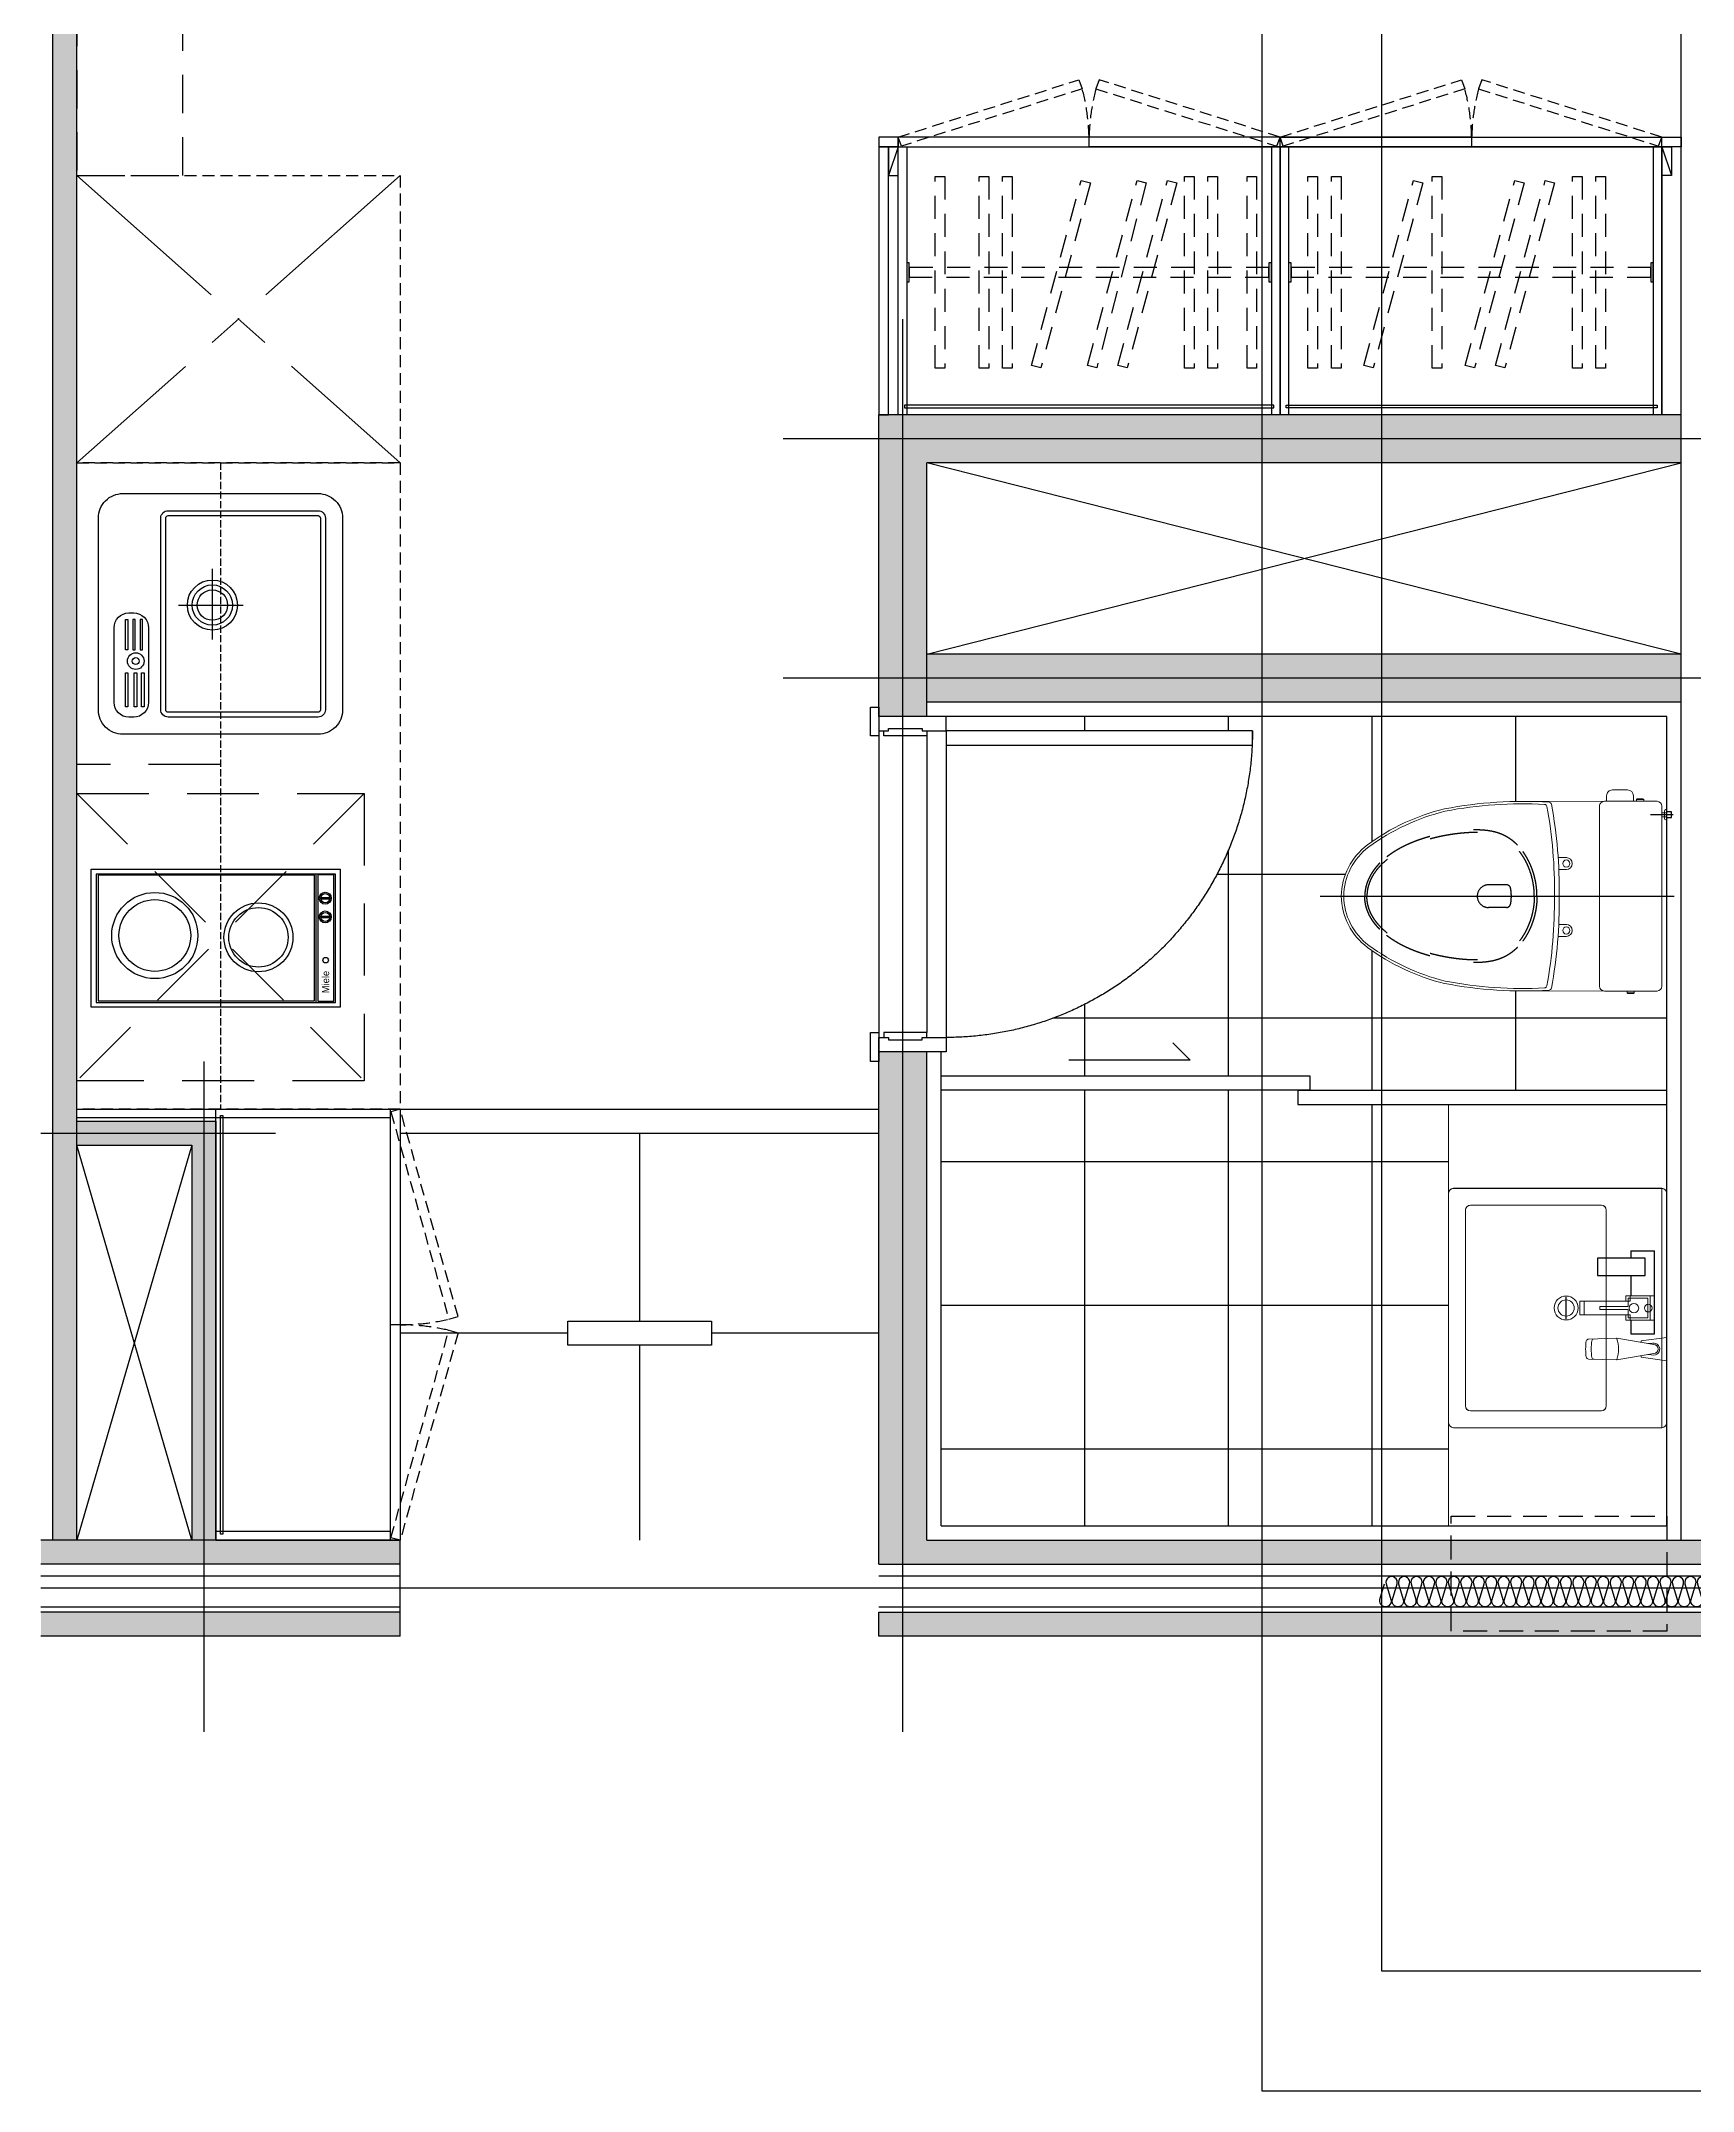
# Model space of a CAD drawing. Header units: millimetres. Extents: x 15861357 to 15880098, y -4845682 to -4837582.
# Drawn here: x 15861357 to 15864807, y -4845682 to -4841401 of the extents above; entities that cross this region are included whole.
import ezdxf

# ---------------------------------------------------------------- set-up
doc = ezdxf.new("R2010")
doc.units = ezdxf.units.MM
doc.header["$LTSCALE"] = 100
for name, pattern in [('CEN', [62, 60, -1, 0, -1]), ('CENTER', [2, 1.25, -0.25, 0.25, -0.25]), ('DASHED', [0.75, 0.5, -0.25]), ('H', [1.3, 0.8, -0.5]), ('H1', [0.75, 0.5, -0.25]), ('HID', [2.3, 1.5, -0.8]), ('HIDDEN', [2, 1, -1]), ('HIDENA', [2, 1.5, -0.5]), ('원본_지상4_7_10_13층 평면도$0$DASHDOT', [22, 20, -1, 0, -1])]:
    doc.linetypes.add(name, pattern=pattern)
doc.layers.get('DEFPOINTS').update_dxf_attribs({"color": 151})
for name, color, linetype in [('0-TILE', 8, 'Continuous'), ('06___PRT_AL_SURFS', 7, 'Continuous'), ('252', 252, 'Continuous'), ('CEN', 1, 'CEN'), ('CENTER', 1, 'CENTER'), ('CO-FURB-DN', 6, 'Continuous'), ('DS-F-FIN', 5, 'Continuous'), ('DS-F-KIT-FUR', 6, 'Continuous'), ('F', 6, 'Continuous'), ('F-DOOR-FRAME', 4, 'Continuous'), ('F-DOOROPEN', 7, 'Continuous'), ('F-FUR', 7, 'Continuous'), ('F-PAT', 251, 'Continuous'), ('FL-BATH', 12, 'Continuous'), ('FL-FUR m', 251, 'H'), ('HID', 4, 'HIDDEN'), ('ins', 9, 'Continuous'), ('open', 1, 'Continuous'), ('pattern box', 159, 'Continuous'), ('SOL-251', 251, 'Continuous'), ('경량복합패널', 3, 'Continuous'), ('단열재', 251, 'Continuous')]:
    doc.layers.add(name, color=color, linetype=linetype)
doc.layers.add('dimension', color=124, linetype='Continuous', lineweight=15)
doc.layers.add('drawing', color=7, linetype='Continuous', lineweight=15)
doc.styles.add('울릉도L', font='', dxfattribs={"height": 3})
doc.styles.get('울릉도L').set_extended_font_data('HY울릉도L')

# ---------------------------------------------------------------- blocks, each defined once
blk = doc.blocks.new('insul1')
blk.add_lwpolyline([(0, 0.25, 1.344031), (0.35, 0.25), (0.2, 0.75, -1.344031), (0.55, 0.75), (0.4, 0.25)], format="xyb")
blk = doc.blocks.new('신발장')
at = {"layer": 'F-FUR', "color": 6, "linetype": 'ByBlock'}
for p, q in [((0, 0), (-385, 0)), ((0, 0), (0, -900)), ((-365, -18), (0, -18)), ((-385, -450), (-365, -450)), ((-365, -882), (290, -882)), ((290, -882), (290, -900)), ((290, -900), (-385, -900))]:
    blk.add_line(p, q, dxfattribs=at)
at = {"layer": 'F-FUR', "color": 6, "linetype": 'H1', "ltscale": 0.5}
for points in [[(-385, 0), (-365.7, -5.4), (-486.6, -438.4), (-505.9, -433)], [(-385, -900), (-365.7, -894.6), (-486.6, -461.6), (-505.9, -467)]]:
    blk.add_lwpolyline(points, close=True, dxfattribs=at)
at = {"layer": 'F-FUR', "color": 6, "linetype": 'ByBlock'}
for points in [[(-385, 0), (-365, 0), (-365, -900), (-385, -900)], [(-15, -13), (-10, -13), (-10, -887), (-15, -887)]]:
    blk.add_lwpolyline(points, close=True, dxfattribs=at)
at = {"layer": 'F-FUR', "color": 6, "linetype": 'H1', "ltscale": 0.5}
for centre, start, end in [((-385, 0), 256.9527, 270), ((-385, -900), 90, 103.0473)]:
    blk.add_arc(centre, 450, start, end, dxfattribs=at)
blk = doc.blocks.new('FB-013')
at = {"layer": 'CO-FURB-DN', "color": 251}
for p, q in [((10, 510), (10, 10)), ((278, 510), (10, 510)), ((278, 10), (278, 510)), ((10, 50), (278, 50)), ((10, 10), (278, 10)), ((186.9, 40.6), (186.9, 21.8)), ((189.9, 40.6), (189.9, 21.8)), ((226, 40.6), (226, 21.8)), ((229, 40.6), (229, 21.8))]:
    blk.add_line(p, q, dxfattribs=at)
at = {"layer": 'CO-FURB-DN'}
blk.add_lwpolyline([(0, 520), (288, 520), (288, 0), (0, 0)], close=True, dxfattribs=at)
at = {"layer": 'CO-FURB-DN', "color": 251}
for points in [[(13.4, 505.2), (13.4, 53.7), (275.4, 53.7), (275.4, 505.2)], [(12.2, 46.5), (12.2, 13.4), (276.4, 13.4), (276.4, 46.5)]]:
    blk.add_lwpolyline(points, close=True, dxfattribs=at)
for centre, radius in [((149.6, 387.2), 89.9), ((149.6, 387.2), 74.9), ((145.8, 170.8), 72), ((145.8, 170.8), 62), ((188.3, 31.2), 12.5), ((227.5, 31.2), 12.5), ((98.1, 30.4), 5.86), ((188.3, 31.2), 9.52), ((227.5, 31.2), 9.52)]:
    blk.add_circle(centre, radius, dxfattribs=at)
at = {"layer": 'CO-FURB-DN', "color": 251, "style": '울릉도L'}
blk.add_text('Miele', height=15, dxfattribs=at).set_placement((29, 23.1))
blk = doc.blocks.new('A$C1BC22188')
at = {"layer": 'DS-F-KIT-FUR', "elevation": 0}
blk.add_lwpolyline([(0, 520), (288, 520), (288, 0), (0, 0)], close=True, dxfattribs=at)
at = {"layer": 'DS-F-KIT-FUR'}
blk.add_blockref('FB-013', (0, 0, 0), dxfattribs=at)
blk = doc.blocks.new('A$C57C70A5E')
at = {"layer": 'DS-F-KIT-FUR'}
blk.add_lwpolyline([(51.3, 510), (451.5, 510, -0.414214), (502.8, 458.7), (502.8, 51.3, -0.414214), (451.5, 0), (51.3, 0, -0.414214), (0, 51.3), (0, 458.7, -0.414214)], format="xyb", close=True, dxfattribs=at)
at = {"layer": 'F-PAT'}
for p, q in [((269.9, 342.7), (269.9, 207.3)), ((198, 271.9), (345.8, 271.9))]:
    blk.add_line(p, q, dxfattribs=at)
for points in [[(66.7, 477.2), (222.7, 477.2, -0.414214), (253.5, 446.4), (253.5, 436.1, -0.414214), (222.7, 405.3), (66.7, 405.3, -0.414214), (35.9, 436.1), (35.9, 446.4, -0.414214)], [(51.3, 379.7), (451.5, 379.7, -0.414214), (466.9, 364.3), (466.9, 51.3, -0.414214), (451.5, 35.9), (51.3, 35.9, -0.414214), (35.9, 51.3), (35.9, 364.3, -0.414214)], [(51.3, 369.4), (451.5, 369.4, -0.414214), (456.6, 364.3), (456.6, 51.3, -0.414214), (451.5, 46.2), (51.3, 46.2, -0.414214), (46.2, 51.3), (46.2, 364.3, -0.414214)]]:
    blk.add_lwpolyline(points, format="xyb", close=True, dxfattribs=at)
for points in [[(57.5, 453.6), (128.3, 453.6), (128.3, 448.4), (57.5, 448.4)], [(57.5, 435.1), (128.3, 435.1), (128.3, 430), (57.5, 430)], [(176.5, 453.6), (240.1, 453.6), (240.1, 448.4), (176.5, 448.4)], [(240.1, 438.2), (176.5, 438.2), (176.5, 433), (240.1, 433)], [(57.5, 419.7), (128.3, 419.7), (128.3, 414.6), (57.5, 414.6)], [(240.1, 422.8), (176.5, 422.8), (176.5, 417.6), (240.1, 417.6)]]:
    blk.add_lwpolyline(points, close=True, dxfattribs=at)
for centre, radius in [((152.9, 432), 17.4), ((152.9, 432), 7.18), ((269.9, 271.9), 52.3), ((269.9, 271.9), 42.1), ((269.9, 271.9), 31.8)]:
    blk.add_circle(centre, radius, dxfattribs=at)
blk = doc.blocks.new('A$C6E0926A6')
at = {"layer": 'DS-F-KIT-FUR', "color": 8, "linetype": 'HID'}
for p, q in [((0, 600), (600, 0)), ((600, 600), (0, 0))]:
    blk.add_line(p, q, dxfattribs=at)
blk.add_lwpolyline([(600, 0), (0, 0), (0, 600), (600, 600)], close=True, dxfattribs=at)
blk = doc.blocks.new('kkkccchhh')
at = {"layer": 'DS-F-KIT-FUR', "color": 1, "linetype": 'CENTER', "ltscale": 3}
for p, q in [((15875981.1, -5084587.9), (15875306.1, -5085187.9)), ((15875981.1, -5084587.9), (15875306.1, -5085187.9)), ((15875306.1, -5084588), (15875981.1, -5085187.9)), ((15875306.1, -5084588), (15875981.1, -5085187.9))]:
    blk.add_line(p, q, dxfattribs=at)
at = {"layer": 'DS-F-KIT-FUR', "linetype": 'HIDENA', "ltscale": 0.1}
blk.add_line((15875681.3, -5085187.9, 0), (15875681.3, -5086537.9, 0), dxfattribs=at)
at = {"layer": 'DS-F-KIT-FUR', "linetype": 'HID'}
blk.add_line((15875681.3, -5085817.9, 0), (15875981.3, -5085817.9, 0), dxfattribs=at)
blk.add_line((15875681.3, -5085817.9, 0), (15875981.3, -5085817.9, 0), dxfattribs=at)
at = {"layer": 'F-FUR', "color": 6, "linetype": 'H1', "ltscale": 0.5}
for points in [[(15875306.1, -5085187.9), (15875981.1, -5085187.9), (15875981.1, -5084587.9), (15875306.1, -5084588)], [(15875306.1, -5085187.9), (15875981.1, -5085187.9), (15875981.1, -5084587.9), (15875306.1, -5084588)], [(15875306.1, -5086537.9), (15875981.1, -5086537.9), (15875981.1, -5085187.9), (15875306.1, -5085187.9)]]:
    blk.add_lwpolyline(points, close=True, dxfattribs=at)
at = {"layer": 'F-PAT', "extrusion": (0, 0, -1), "zscale": -1, "rotation": 90}
for name, p in [('A$C57C70A5E', (-15875426.3, -5085755, 0)), ('A$C57C70A5E', (-15875426.3, -5085755, 0)), ('A$C1BC22188', (-15875431.2, -5086324.7, 0)), ('A$C1BC22188', (-15875431.2, -5086324.7, 0))]:
    blk.add_blockref(name, p, dxfattribs=at)
at = {"layer": 'F-PAT', "linetype": 'HIDDEN', "extrusion": (0, 0, -1), "zscale": -1}
blk.add_blockref('A$C6E0926A6', (-15875981.2, -5086478.6, 0), dxfattribs=at)
blk = doc.blocks.new('A$C362A2A79')
at = {"layer": 'CENTER', "ltscale": 30}
for p, q in [((738.8, 221.8, 0), (0, 221.8, 0)), ((1.9, 51.8, 0), (49.4, 51.8, 0))]:
    blk.add_line(p, q, dxfattribs=at)
at = {"layer": 'dimension'}
blk.add_line((15.5, 63.2, 0), (15.5, 40.3, 0), dxfattribs=at)
at = {"layer": 'drawing'}
for p, q in [((25.5, 33.7, 0), (25.5, 409.8, 0)), ((35.5, 419.8, 0), (145.6, 419.8, 0)), ((83, 423.8, 0), (84.5, 424.8, 0)), ((83, 419.8, 0), (83, 423.8, 0)), ((83, 423.8, 0), (98, 423.8, 0)), ((83, 419.8, 0), (98, 419.8, 0)), ((84.5, 424.8, 0), (96.5, 424.8, 0)), ((96.5, 424.8, 0), (98, 423.8, 0)), ((98, 419.8, 0), (98, 423.8, 0)), ((145.6, 419.8, 0), (313.3, 419.6, 0)), ((155.6, 33.7, 0), (155.6, 409.8, 0)), ((225, 305.8, 0), (242.3, 305.8, 0)), ((225, 280.8, 0), (240.9, 280.8, 0)), ((225, 166.1, 0), (240.7, 166.1, 0)), ((225, 141.2, 0), (242.1, 141.2, 0)), ((17.3, 62.5, 0), (15.5, 62.5, 0)), ((17.3, 56.2, 0), (25.5, 56.2, 0)), ((17.3, 47.6, 0), (25.5, 47.6, 0)), ((19.8, 59.5, 0), (19.8, 51.8, 0)), ((19.8, 44, 0), (19.8, 51.8, 0)), ((17.3, 41, 0), (15.5, 41, 0)), ((35.5, 23.7, 0), (145.6, 23.7, 0)), ((63.4, 23.7, 0), (78.4, 23.7, 0)), ((63.4, 23.7, 0), (63.4, 19.7, 0)), ((63.4, 19.7, 0), (78.4, 19.7, 0)), ((63.4, 19.7, 0), (64.9, 18.7, 0)), ((64.9, 18.7, 0), (76.9, 18.7, 0)), ((76.9, 18.7, 0), (78.4, 19.7, 0)), ((78.4, 23.7, 0), (78.4, 19.7, 0)), ((85, 23.7, 0), (140.8, 23.7, 0)), ((85, 12, 0), (85, 23.7, 0)), ((97, 0, 0), (128.8, 0, 0)), ((140.8, 12, 0), (140.8, 23.7, 0)), ((145.6, 23.7, 0), (317.5, 23.9, 0))]:
    blk.add_line(p, q, dxfattribs=at)
at = {"layer": 'drawing', "elevation": 0}
for points in [[(240, 221.8, -0.049875), (256.2, 413.6, -0.344083), (260.9, 417.7, -0.064883), (479.1, 404, -0.101744), (640.4, 328.6, -0.233981), (695, 221.7)], [(240, 221.7, 0.049883), (256.2, 29.9, 0.344083), (260.9, 25.8, 0.064884), (479.1, 39.5, 0.101744), (640.4, 114.8, 0.233981), (695, 221.7)]]:
    blk.add_lwpolyline(points, format="xyb", dxfattribs=at)
at = {"layer": 'drawing'}
for centre in [(225, 293.3, 0), (225, 153.6, 0)]:
    blk.add_circle(centre, 7.46, dxfattribs=at)
for centre, radius, start, end in [((35.5, 409.8, 0), 10, 90, 180), ((145.6, 409.8, 0), 10, 0, 90), ((1207.3, 236.3, 0), 957.4, 169.6009, 180.8708), ((270.5, 408.2, 0), 5, 92.9291, 169.6594), ((317.6, -426.3, 0), 840.9, 79.0041, 93.2245), ((366.9, -46.7, 0), 459.4, 53.9112, 76.0092), ((225, 293.3, 0), 12.5, 90, 270), ((559.7, 220.1, 0), 130.2, 0.6887, 53.3452), ((1206.9, 207.1, 0), 957.1, 179.129, 190.4009), ((559.7, 223.4, 0), 130.2, 306.6548, 359.3113), ((225, 153.6, 0), 12.5, 90, 270), ((366.9, 490.1, 0), 459.4, 283.9908, 306.0888), ((16.7, 59.5, 0), 3.06, 0, 79.0464), ((16.7, 44, 0), 3.06, 280.9536, 0), ((317.7, 869.8, 0), 840.9, 266.7663, 280.9869), ((35.5, 33.7, 0), 10, 180, 270), ((97, 12, 0), 12, 180, 270), ((128.8, 12, 0), 12, 270, 0), ((145.6, 33.7, 0), 10, 270, 0), ((270.5, 35.3, 0), 5, 190.3406, 267.0709)]:
    blk.add_arc(centre, radius, start, end, dxfattribs=at)
at = {"layer": 'HID'}
for p, q in [((350.2, 245.5, 0), (387.6, 245.5, 0)), ((350.2, 245.5, 0), (387.6, 245.5, 0)), ((350, 198, 0), (387.6, 198, 0)), ((350, 198, 0), (387.6, 198, 0)), ((15.5, 57.8, 0), (5.3, 57.8, 0)), ((5.3, 57.8, 0), (5.3, 45.8, 0)), ((5.3, 45.8, 0), (15.5, 45.8, 0))]:
    blk.add_line(p, q, dxfattribs=at)
for centre, radius, start, end in [((426, 221.3, 0), 86.2, 168.5807, 190.7683), ((426, 221.3, 0), 86.2, 168.5807, 190.7683), ((350.2, 236.6, 0), 8.82, 90, 168.5807), ((350.2, 236.6, 0), 8.82, 90, 168.5807), ((387.3, 221.8, 0), 23.7, 270.7437, 89.2563), ((387.3, 221.8, 0), 23.7, 270.7437, 89.2563), ((350, 206.9, 0), 8.82, 190.7683, 270), ((350, 206.9, 0), 8.82, 190.7683, 270)]:
    blk.add_arc(centre, radius, start, end, dxfattribs=at)
for points, degree in [([(291.9, 221.8, 0), (291.3, 332.5, 0), (390.7, 408.9, 0), (394.6, 315.4, 0), (451, 388.4, 0), (602, 342.8, 0), (641.1, 276, 0), (641.5, 221.8, 0)], 7), ([(291.9, 221.8, 0), (291.3, 332.5, 0), (390.7, 408.9, 0), (394.6, 315.4, 0), (451, 388.4, 0), (602, 342.8, 0), (641.1, 276, 0), (641.5, 221.8, 0)], 7), ([(327.2, 328.7, 0), (347.7, 349.5, 0), (371.8, 361.2, 0), (396, 364, 0), (427.9, 362.1, 0), (459.1, 358.8, 0), (487.1, 352.9, 0), (510.4, 346.4, 0)], 7), ([(327.2, 328.7, 0), (347.7, 349.5, 0), (371.8, 361.2, 0), (396, 364, 0), (427.9, 362.1, 0), (459.1, 358.8, 0), (487.1, 352.9, 0), (510.4, 346.4, 0)], 7), ([(510.4, 346.4, 0), (532.9, 340.2, 0), (555.8, 331.9, 0), (577.9, 321.1, 0), (598.1, 307.7, 0), (614.7, 290.9, 0)], 5), ([(510.4, 346.4, 0), (532.9, 340.2, 0), (555.8, 331.9, 0), (577.9, 321.1, 0), (598.1, 307.7, 0), (614.7, 290.9, 0)], 5), ([(286.3, 221.8, 0), (286.2, 250.2, 0), (293.3, 280.5, 0), (307.2, 308.4, 0), (327.2, 328.7, 0)], 4), ([(286.3, 221.8, 0), (286.2, 250.2, 0), (293.3, 280.5, 0), (307.2, 308.4, 0), (327.2, 328.7, 0)], 4), ([(614.7, 290.9, 0), (625.9, 279.6, 0), (635.2, 266.9, 0), (642.2, 253, 0), (645.9, 238.1, 0), (646, 221.8, 0)], 5), ([(614.7, 290.9, 0), (625.9, 279.6, 0), (635.2, 266.9, 0), (642.2, 253, 0), (645.9, 238.1, 0), (646, 221.8, 0)], 5), ([(286.3, 222, 0), (286.2, 193.6, 0), (293.3, 163.2, 0), (307.2, 135.3, 0), (327.2, 115, 0)], 4), ([(286.3, 222, 0), (286.2, 193.6, 0), (293.3, 163.2, 0), (307.2, 135.3, 0), (327.2, 115, 0)], 4), ([(291.9, 222, 0), (291.3, 111.2, 0), (390.7, 34.8, 0), (394.6, 128.4, 0), (451, 55.3, 0), (602, 100.9, 0), (641.1, 167.8, 0), (641.5, 221.9, 0)], 7), ([(291.9, 222, 0), (291.3, 111.2, 0), (390.7, 34.8, 0), (394.6, 128.4, 0), (451, 55.3, 0), (602, 100.9, 0), (641.1, 167.8, 0), (641.5, 221.9, 0)], 7), ([(614.7, 152.8, 0), (625.9, 164.2, 0), (635.2, 176.8, 0), (642.2, 190.7, 0), (645.9, 205.7, 0), (646, 221.9, 0)], 5), ([(614.7, 152.8, 0), (625.9, 164.2, 0), (635.2, 176.8, 0), (642.2, 190.7, 0), (645.9, 205.7, 0), (646, 221.9, 0)], 5), ([(510.4, 97.3, 0), (532.9, 103.6, 0), (555.8, 111.8, 0), (577.9, 122.6, 0), (598.1, 136.1, 0), (614.7, 152.8, 0)], 5), ([(510.4, 97.3, 0), (532.9, 103.6, 0), (555.8, 111.8, 0), (577.9, 122.6, 0), (598.1, 136.1, 0), (614.7, 152.8, 0)], 5), ([(327.2, 115, 0), (347.7, 94.2, 0), (371.8, 82.6, 0), (396, 79.7, 0), (427.9, 81.7, 0), (459.1, 85, 0), (487.1, 90.9, 0), (510.4, 97.3, 0)], 7), ([(327.2, 115, 0), (347.7, 94.2, 0), (371.8, 82.6, 0), (396, 79.7, 0), (427.9, 81.7, 0), (459.1, 85, 0), (487.1, 90.9, 0), (510.4, 97.3, 0)], 7)]:
    blk.add_open_spline(points, degree=degree, dxfattribs=at)
blk = doc.blocks.new('SE')
at = {"layer": 'CENTER'}
blk.add_line((1007403.6, 586525.7), (1007448.3, 586525.7), dxfattribs=at)
at = {"layer": 'drawing'}
for p, q in [((1007176, 586725.6), (1007675.8, 586725.6)), ((1007176, 586725.6), (1007176, 586290.5)), ((1007186.1, 586735.7), (1007665.7, 586735.7)), ((1007675.8, 586725.6), (1007675.8, 586290.5)), ((1007411.9, 586554.4), (1007411.9, 586655.3)), ((1007439.9, 586554.4), (1007439.9, 586655.3)), ((1007411.9, 586554.4), (1007439.9, 586554.4)), ((1007186.1, 586280.4), (1007665.7, 586280.4))]:
    blk.add_line(p, q, dxfattribs=at)
at = {"layer": 'drawing', "color": 8}
for p, q in [((1007411.9, 586655.3), (1007422.9, 586655.3)), ((1007422.9, 586655.3), (1007422.9, 586596.4)), ((1007428.9, 586655.3), (1007428.9, 586596.4)), ((1007428.9, 586655.3), (1007439.9, 586655.3)), ((1007428.9, 586596.4), (1007422.9, 586596.4))]:
    blk.add_line(p, q, dxfattribs=at)
at = {"layer": 'drawing', "color": 9}
for p, q in [((1007211.4, 586599.4), (1007211.4, 586325.8)), ((1007221.5, 586609.5), (1007630.4, 586609.5)), ((1007640.5, 586599.4), (1007640.5, 586325.8)), ((1007221.5, 586315.7), (1007630.4, 586315.7))]:
    blk.add_line(p, q, dxfattribs=at)
at = {"layer": 'drawing'}
blk.add_lwpolyline([(1007411.9, 586650.3), (1007400.3, 586650.3), (1007400.3, 586701.1), (1007451.5, 586701.1), (1007451.5, 586650.3), (1007439.9, 586650.3)], dxfattribs=at)
at = {"layer": 'drawing', "color": 8}
blk.add_lwpolyline([(1007411.9, 586655.3), (1007405.3, 586655.3), (1007405.3, 586696.1), (1007446.5, 586696.1), (1007446.5, 586655.3), (1007439.9, 586655.3)], dxfattribs=at)
at = {"layer": 'drawing'}
for centre, radius, start, end in [((1007186.1, 586725.6), 10.1, 90, 180), ((1007665.7, 586725.6), 10.1, 0, 90), ((1007425.9, 586525.7), 25, 90.068, 269.932), ((1007425.9, 586525.7), 25, 270.068, 89.932), ((1007186.1, 586290.5), 10.1, 180, 270), ((1007665.7, 586290.5), 10.1, 270, 0)]:
    blk.add_arc(centre, radius, start, end, dxfattribs=at)
at = {"layer": 'drawing', "color": 9}
for centre, start, end in [((1007221.5, 586599.4), 90, 180), ((1007630.4, 586599.4), 0, 90), ((1007221.5, 586325.8), 180, 270), ((1007630.4, 586325.8), 270, 0)]:
    blk.add_arc(centre, 10.1, start, end, dxfattribs=at)
at = {"layer": 'drawing', "color": 8}
for start, end in [(90.1, 269.9), (270.1, 89.9)]:
    blk.add_arc((1007425.9, 586525.7), 17, start, end, dxfattribs=at)
blk = doc.blocks.new('A$C57785592')
at = {"color": 7, "linetype": 'Continuous'}
for p, q in [((25.6, 195.7), (25.6, 369)), ((74.6, 369), (74.6, 354)), ((74.6, 318), (74.6, 275.5)), ((74.6, 224.3), (74.6, 195.7))]:
    blk.add_line(p, q, dxfattribs=at)
blk.add_lwpolyline([(144.6, 318), (44.6, 318), (44.6, 354), (144.6, 354)], close=True, dxfattribs=at)
at = {"layer": '06___PRT_AL_SURFS', "color": 7, "linetype": 'Continuous'}
for p, q in [((74.6, 369), (25.6, 369)), ((74.6, 195.7), (25.6, 195.7))]:
    blk.add_line(p, q, dxfattribs=at)
at = {"layer": 'CENTER'}
blk.add_line((210, 227.5), (210, 272.3), dxfattribs=at)
at = {"layer": 'drawing'}
for p, q in [((0, 10.1), (0, 489.7)), ((10.1, 0), (10.1, 499.8)), ((10.1, 499.8), (445.2, 499.8)), ((455.3, 10.1), (455.3, 489.7)), ((172.3, 263.9), (76.4, 263.9)), ((172.3, 235.9), (172.3, 263.9)), ((172.3, 235.9), (76.4, 235.9)), ((53.5, 181), (0, 188.3)), ((27, 173.6), (104.2, 186.7)), ((29.4, 176.4), (38.3, 175.5)), ((53.5, 181), (53.5, 178.1)), ((163.4, 184.9), (104.6, 186.7)), ((53.5, 147.2), (0, 139.9)), ((27, 154.6), (104.2, 141.5)), ((27, 151.6), (38.3, 152.7)), ((53.5, 150.1), (53.5, 147.2)), ((163.4, 143.3), (104.6, 141.5)), ((10.1, 0), (445.2, 0))]:
    blk.add_line(p, q, dxfattribs=at)
at = {"layer": 'drawing', "color": 9}
for p, q in [((126.2, 354), (126.2, 454.3)), ((136.3, 464.4), (409.9, 464.4)), ((420, 45.4), (420, 454.3)), ((126.2, 263.9), (126.2, 318)), ((126.2, 45.4), (126.2, 235.9)), ((136.3, 35.3), (409.9, 35.3))]:
    blk.add_line(p, q, dxfattribs=at)
at = {"layer": 'drawing'}
blk.add_lwpolyline([(76.4, 235.9), (76.4, 224.3), (25.6, 224.3), (25.6, 275.5), (76.4, 275.5), (76.4, 263.9)], dxfattribs=at)
for centre, radius in [((38.4, 249.6), 8), ((68.4, 249.6), 10)]:
    blk.add_circle(centre, radius, dxfattribs=at)
for centre, radius, start, end in [((10.1, 489.7), 10.1, 90, 180), ((445.2, 489.7), 10.1, 0, 90), ((210, 249.9), 25, 0.068, 179.932), ((210, 249.9), 25, 180.068, 359.932), ((27, 164.1), 12.5, 78.9199, 270), ((27, 164.1), 9.53, 90, 270), ((176.1, 164), 75.4, 163.1751, 196.4862), ((104.4, 183.7), 3, 86.2839, 93.2263), ((151.4, 180.3), 5, 14.6961, 86.2839), ((39.9, 164.1), 117.6, 351.4667, 8.5333), ((163, 179.9), 5, 14.6961, 86.2839), ((56.3, 164.1), 112.9, 351.2893, 8.7107), ((104.4, 144.5), 3, 266.7737, 273.7161), ((151.4, 147.9), 5, 273.7161, 345.3039), ((163, 148.3), 5, 273.7161, 345.3039), ((10.1, 10.1), 10.1, 180, 270), ((445.2, 10.1), 10.1, 270, 0)]:
    blk.add_arc(centre, radius, start, end, dxfattribs=at)
at = {"layer": 'drawing', "color": 9}
for centre, start, end in [((136.3, 454.3), 90, 180), ((409.9, 454.3), 0, 90), ((136.3, 45.4), 180, 270), ((409.9, 45.4), 270, 0)]:
    blk.add_arc(centre, 10.1, start, end, dxfattribs=at)
at = {"layer": 'drawing', "color": 8}
for start, end in [(0.1, 179.9), (180.1, 359.9)]:
    blk.add_arc((210, 249.9), 17, start, end, dxfattribs=at)
blk = doc.blocks.new('DOOR700')
at = {"layer": 'F-DOOR-FRAME'}
for points in [[(-670, 90), (-670, 140), (-700, 140), (-700, 0), (-670, 0), (-670, 20), (-675, 20), (-675, 90)], [(-30, 90), (-30, 140), (0, 140), (0, 0), (-30, 0), (-30, 20), (-25, 20), (-25, 90)], [(20, 0), (-40, 0), (-40, -18), (20, -18)]]:
    blk.add_lwpolyline(points, close=True, dxfattribs=at)
at = {"layer": 'F-DOOR-FRAME', "elevation": 0}
for points in [[(-670, 10), (-670, 20), (-675, 20), (-675, 90), (-670, 90), (-670, 100), (-660, 100), (-660, 10)], [(-30, 10), (-30, 20), (-25, 20), (-25, 90), (-30, 90), (-30, 100), (-40, 100), (-40, 10)], [(-660, 0), (-720, 0), (-720, -18), (-660, -18)]]:
    blk.add_lwpolyline(points, close=True, dxfattribs=at)
at = {"layer": 'F-DOOROPEN', "color": 7}
blk.add_lwpolyline([(-30, 780), (-30, 140), (-60, 140), (-60, 780)], close=True, dxfattribs=at)
at = {"layer": 'F-DOOROPEN', "color": 1, "linetype": '원본_지상4_7_10_13층 평면도$0$DASHDOT', "ltscale": 800}
blk.add_arc((-30, 140), 640, 90, 180, dxfattribs=at)
at = {"layer": 'pattern box', "linetype": 'ByBlock'}
for p, q in [((-60, 140), (-670, 140)), ((-40, 100), (-660, 100)), ((-40, 0), (-660, 0))]:
    blk.add_line(p, q, dxfattribs=at)

msp = doc.modelspace()

# ---------------------------------------------------------------- hatches: boundary and pattern name
at = {"layer": 'SOL-251'}
for points in [[(15861432.25767, -4844531.90186), (15861382.25767, -4844531.90186), (15861382.25767, -4839591.90186), (15861432.25767, -4839591.90186)], [(15864782.25767, -4842181.90186), (15864782.25767, -4842281.90186), (15863207.25767, -4842281.90186), (15863207.25767, -4842681.90186), (15864782.25767, -4842681.90186), (15864782.25767, -4842781.90186), (15863207.25767, -4842781.90186), (15863207.25767, -4842811.90165), (15863107.25767, -4842811.90207), (15863107.25767, -4842181.90186)], [(15863107.25767, -4843511.90199), (15863207.25767, -4843511.90165), (15863207.25767, -4844531.90186), (15863107.25767, -4844531.90186)], [(15861672.25767, -4844531.90186), (15861722.25767, -4844531.90186), (15861722.25767, -4843656.90186), (15861432.25767, -4843656.90186), (15861432.25767, -4843706.90186), (15861672.25767, -4843706.90186)], [(15861357.25767, -4844531.90186), (15861357.25767, -4844581.90186), (15862107.25767, -4844581.90186), (15862107.25767, -4844531.90186)], [(15864857.25767, -4844581.90186), (15864857.25767, -4844531.90186), (15863107.25767, -4844531.90186), (15863107.25767, -4844581.90186)], [(15861357.25767, -4844681.90186), (15861357.25767, -4844731.90186), (15862107.25767, -4844731.90186), (15862107.25767, -4844681.90186)], [(15864857.25767, -4844731.90186), (15864857.25767, -4844681.90186), (15863107.25767, -4844681.90186), (15863107.25767, -4844731.90186)]]:
    msp.add_hatch(color=256, dxfattribs=at).paths.add_polyline_path(points)

# ---------------------------------------------------------------- linework, layer by layer
at = {"layer": '0-TILE'}
for p, q in [((15863537.25767, -4842841.90186), (15863537.25767, -4842811.90186)), ((15863837.25767, -4842841.90186), (15863837.25767, -4842811.90186)), ((15864137.25767, -4843072.77674), (15864137.25767, -4842811.90186)), ((15864437.25767, -4842989.14207), (15864437.25767, -4842811.90186)), ((15863837.25767, -4843561.90186), (15863837.25767, -4843089.89379)), ((15864081.02858, -4843141.90186), (15863812.58943, -4843141.90186)), ((15864137.25767, -4843591.90186), (15864137.25767, -4843300.53434)), ((15864437.25767, -4843591.90186), (15864437.25767, -4843384.65111)), ((15864752.25767, -4843441.90186), (15863469.96824, -4843441.90186)), ((15863537.25767, -4843561.90186), (15863537.25767, -4843412.42793)), ((15863537.25767, -4844501.90186), (15863537.25767, -4843591.90186)), ((15863837.25767, -4844501.90186), (15863837.25767, -4843591.90186)), ((15864137.25767, -4844501.90186), (15864137.25767, -4843621.90186)), ((15862107.25767, -4843631.90186), (15863107.25627, -4843631.90186)), ((15862107.25767, -4843681.90186), (15863107.25767, -4843681.90186)), ((15862607.25767, -4843681.90186), (15862607.25767, -4844074.40186)), ((15864296.92642, -4843741.90186), (15863237.25767, -4843741.90186)), ((15864296.92642, -4844041.90186), (15863237.25767, -4844041.90186)), ((15862457.25767, -4844099.40186), (15862107.25767, -4844099.40186)), ((15862607.25767, -4844124.40186), (15862607.25767, -4844531.90186)), ((15863107.25767, -4844099.40186), (15862757.25767, -4844099.40186)), ((15864296.92642, -4844341.90186), (15863237.25767, -4844341.90186))]:
    msp.add_line(p, q, dxfattribs=at)
msp.add_lwpolyline([(15862457.25767, -4844124.40186), (15862457.25767, -4844074.40186), (15862757.25767, -4844074.40186), (15862757.25767, -4844124.40186)], close=True, dxfattribs=at)
at = {"layer": 'CEN'}
for p, q in [((15863157.25767, -4844931.90186), (15863157.25767, -4841981.90186)), ((15864857.25767, -4842231.90186), (15862907.25767, -4842231.90186)), ((15864157.25767, -4842231.90186), (15863907.25767, -4842231.90186)), ((15864857.25767, -4842731.90186), (15862907.25767, -4842731.90186)), ((15864157.25767, -4842731.90186), (15863907.25767, -4842731.90186)), ((15861697.25767, -4843531.90186), (15861697.25767, -4844931.90186)), ((15861357.25767, -4843681.90186), (15861847.25767, -4843681.90186)), ((15864857.25767, -4844631.90186), (15861357.25767, -4844631.90186)), ((15864157.25767, -4844631.90186), (15863907.25767, -4844631.90186))]:
    msp.add_line(p, q, dxfattribs=at)
at = {"layer": 'DEFPOINTS'}
for points in [[(15869307.25767, -4845681.90186), (15863907.25767, -4845681.90186), (15863907.25767, -4837581.90186), (15869307.25767, -4837581.90186)], [(15869057.25767, -4845431.90186), (15864157.25767, -4845431.90186), (15864157.25767, -4837831.90186), (15869057.25767, -4837831.90186)]]:
    msp.add_lwpolyline(points, close=True, dxfattribs=at)
at = {"layer": 'drawing'}
msp.add_line((15864296.92642, -4844501.90186), (15864296.92642, -4843621.90186), dxfattribs=at)
at = {"layer": 'DS-F-FIN'}
for p, q in [((15863757.01992, -4843529.32818), (15863720.95561, -4843493.26387)), ((15863757.01992, -4843529.32818), (15863503.52712, -4843529.32818)), ((15863982.25767, -4843591.90186), (15864752.25767, -4843591.90186)), ((15863982.25767, -4843591.90186), (15863982.25767, -4843621.90186)), ((15863982.25767, -4843621.90186), (15864752.25767, -4843621.90186))]:
    msp.add_line(p, q, dxfattribs=at)
msp.add_lwpolyline([(15863237.25767, -4843561.90186), (15864007.25767, -4843561.90186), (15864007.25767, -4843591.90186), (15863237.25767, -4843591.90186)], close=True, dxfattribs=at)
at = {"layer": 'F'}
for p, q in [((15864752.25767, -4842811.90186), (15863207.25767, -4842811.90186)), ((15864752.25767, -4844501.90186), (15864752.25767, -4842811.90186)), ((15863237.25767, -4844501.90186), (15863237.25767, -4843511.90152)), ((15863237.25767, -4844501.90186), (15864752.25767, -4844501.90186))]:
    msp.add_line(p, q, dxfattribs=at)
at = {"layer": 'F', "linetype": 'DASHED'}
msp.add_lwpolyline([(15864302.25767, -4844481.90186), (15864752.25767, -4844481.90186), (15864752.25767, -4844721.90186), (15864302.25767, -4844721.90186)], close=True, dxfattribs=at)
at = {"layer": 'F-FUR', "color": 6, "linetype": 'H1', "ltscale": 0.5}
msp.add_line((15861432.25767, -4841681.90186), (15861432.25767, -4839821.90677), dxfattribs=at)
at = {"layer": 'F-FUR', "color": 6, "linetype": 'ByBlock'}
for p, q in [((15863546.01036, -4841621.90538), (15863546.01028, -4841601.90538)), ((15863944.75521, -4841601.90186), (15864742.25405, -4841601.89465)), ((15863944.75767, -4842181.90186), (15863944.75521, -4841601.90186)), ((15864345.07379, -4841621.89643), (15864345.07371, -4841601.89643)), ((15864345.07379, -4841621.89643), (15864345.07371, -4841601.89643)), ((15864345.0738, -4841621.89643), (15864345.07372, -4841601.89643)), ((15864742.25651, -4842181.89465), (15864742.25405, -4841601.89465)), ((15863147.26086, -4841621.90177), (15863127.26112, -4841681.90186)), ((15863165.26086, -4841621.9017), (15863165.26324, -4842181.9017)), ((15864782.2543, -4841621.89627), (15863546.01037, -4841621.90182)), ((15863926.75529, -4841621.90194), (15863926.75767, -4842181.90194)), ((15863962.75529, -4841621.90178), (15863962.75767, -4842181.90178)), ((15864724.25413, -4841621.89472), (15864724.25651, -4842181.89472)), ((15864742.25413, -4841621.90177), (15864762.25388, -4841681.90186))]:
    msp.add_line(p, q, dxfattribs=at)
at = {"layer": 'F-FUR', "color": 6, "linetype": 'H1', "ltscale": 0.5}
for points in [[(15863154.10126, -4841620.6956), (15863147.26078, -4841601.90177), (15863524.90219, -4841482.19842), (15863531.74267, -4841500.99224)], [(15863937.91488, -4841620.69574), (15863944.75521, -4841601.90186), (15863567.11735, -4841482.19824), (15863560.27703, -4841500.99212)], [(15863951.59569, -4841620.69568), (15863944.75521, -4841601.90186), (15864323.96563, -4841482.18947), (15864330.80611, -4841500.98329)], [(15864735.41373, -4841620.68853), (15864742.25405, -4841601.89465), (15864366.18079, -4841482.18929), (15864359.34047, -4841500.98317)]]:
    msp.add_lwpolyline(points, close=True, dxfattribs=at)
at = {"layer": 'F-FUR', "color": 6, "linetype": 'ByBlock'}
for points in [[(15863147.26086, -4841621.90177), (15863147.26078, -4841601.90177), (15863107.25733, -4841601.90194), (15863107.25741, -4841621.90194)], [(15864345.07379, -4841621.89643), (15864345.07371, -4841601.89643), (15863147.26078, -4841601.90177), (15863147.26086, -4841621.90177)], [(15864742.25413, -4841621.90177), (15864742.25422, -4841601.90177), (15864782.25767, -4841601.90194), (15864782.25758, -4841621.90194)], [(15863127.25741, -4841621.90186), (15863107.25741, -4841621.90194), (15863107.25767, -4842181.90186), (15863127.25767, -4842181.90177)], [(15863147.26086, -4841621.90177), (15863127.26086, -4841621.90186), (15863127.26112, -4841681.90186), (15863147.26112, -4841681.90177)], [(15863147.26324, -4842181.90177), (15863147.26086, -4841621.90177), (15863944.75529, -4841621.90186), (15863944.75767, -4842181.90186)], [(15863944.75767, -4842181.90186), (15863944.75529, -4841621.90186), (15864742.25413, -4841621.89465), (15864742.25651, -4842181.89465)], [(15864742.25413, -4841621.90177), (15864762.25413, -4841621.90186), (15864762.25388, -4841681.90186), (15864742.25388, -4841681.90177)]]:
    msp.add_lwpolyline(points, close=True, dxfattribs=at)
at = {"layer": 'F-FUR', "color": 251, "linetype": 'H', "ltscale": 0.6}
for points in [[(15863244.55383, -4841684.40172), (15863244.55383, -4842084.40172), (15863224.55383, -4842084.40172), (15863224.55383, -4841684.40172), (15863244.55383, -4841684.40172)], [(15863336.49266, -4841684.40172), (15863336.49266, -4842084.40172), (15863316.49266, -4842084.40172), (15863316.49266, -4841684.40172), (15863336.49266, -4841684.40172)], [(15863385.5216, -4841684.40172), (15863385.5216, -4842084.40172), (15863365.5216, -4842084.40172), (15863365.5216, -4841684.40172), (15863385.5216, -4841684.40172)], [(15863548.69752, -4841697.43946), (15863445.1699, -4842083.80979), (15863425.85139, -4842078.63341), (15863529.379, -4841692.26308), (15863548.69752, -4841697.43946)], [(15863665.54378, -4841697.43946), (15863562.01616, -4842083.80979), (15863542.69764, -4842078.63341), (15863646.22526, -4841692.26308), (15863665.54378, -4841697.43946)], [(15863729.07848, -4841697.43946), (15863625.55086, -4842083.80979), (15863606.23235, -4842078.63341), (15863709.75997, -4841692.26308), (15863729.07848, -4841697.43946)], [(15863765.24424, -4841684.40172), (15863765.24424, -4842084.40172), (15863745.24424, -4842084.40172), (15863745.24424, -4841684.40172), (15863765.24424, -4841684.40172)], [(15863814.27318, -4841684.40172), (15863814.27318, -4842084.40172), (15863794.27318, -4842084.40172), (15863794.27318, -4841684.40172), (15863814.27318, -4841684.40172)], [(15863895.93099, -4841684.40172), (15863895.93099, -4842084.40172), (15863875.93099, -4842084.40172), (15863875.93099, -4841684.40172), (15863895.93099, -4841684.40172)], [(15864023.14653, -4841684.40172), (15864023.14653, -4842084.40172), (15864003.14653, -4842084.40172), (15864003.14653, -4841684.40172), (15864023.14653, -4841684.40172)], [(15864072.17547, -4841684.40172), (15864072.17547, -4842084.40172), (15864052.17547, -4842084.40172), (15864052.17547, -4841684.40172), (15864072.17547, -4841684.40172)], [(15864242.81758, -4841697.43946), (15864139.28996, -4842083.80979), (15864119.97144, -4842078.63341), (15864223.49906, -4841692.26308), (15864242.81758, -4841697.43946)], [(15864282.80298, -4841684.40172), (15864282.80298, -4842084.40172), (15864262.80298, -4842084.40172), (15864262.80298, -4841684.40172), (15864282.80298, -4841684.40172)], [(15864454.45447, -4841697.43946), (15864350.92685, -4842083.80979), (15864331.60833, -4842078.63341), (15864435.13595, -4841692.26308), (15864454.45447, -4841697.43946)], [(15864517.98917, -4841697.43946), (15864414.46155, -4842083.80979), (15864395.14304, -4842078.63341), (15864498.67065, -4841692.26308), (15864517.98917, -4841697.43946)], [(15864575.52094, -4841684.40172), (15864575.52094, -4842084.40172), (15864555.52094, -4842084.40172), (15864555.52094, -4841684.40172), (15864575.52094, -4841684.40172)], [(15864624.54988, -4841684.40172), (15864624.54988, -4842084.40172), (15864604.54988, -4842084.40172), (15864604.54988, -4841684.40172), (15864624.54988, -4841684.40172)], [(15863170.26315, -4841904.40172), (15863170.26315, -4841864.40172), (15863165.26315, -4841864.40172), (15863165.26315, -4841904.40172), (15863165.26315, -4841904.40172), (15863170.26315, -4841904.40172)], [(15863926.75641, -4841904.40272), (15863926.75641, -4841864.40272), (15863921.75641, -4841864.40272), (15863921.75641, -4841904.40272), (15863921.75641, -4841904.40272), (15863926.75641, -4841904.40272)], [(15863967.75641, -4841904.40272), (15863967.75641, -4841864.40272), (15863962.75641, -4841864.40272), (15863962.75641, -4841904.40272), (15863962.75641, -4841904.40272), (15863967.75641, -4841904.40272)], [(15864724.25525, -4841904.40153), (15864724.25525, -4841864.40153), (15864719.25525, -4841864.40153), (15864719.25525, -4841904.40153), (15864719.25525, -4841904.40153), (15864724.25525, -4841904.40153)]]:
    msp.add_lwpolyline(points, dxfattribs=at)
for points in [[(15863170.26315, -4841894.42802), (15863921.75641, -4841894.42902), (15863921.75641, -4841874.37642), (15863170.26315, -4841874.37542)], [(15863967.75641, -4841894.42902), (15864719.25525, -4841894.42783), (15864719.25525, -4841874.37523), (15863967.75641, -4841874.37642)]]:
    msp.add_lwpolyline(points, close=True, dxfattribs=at)
at = {"layer": 'F-FUR', "color": 6}
for points in [[(15863160.26317, -4842166.90172), (15863931.7576, -4842166.90191), (15863931.75758, -4842161.90191), (15863160.26315, -4842161.90172)], [(15864732.39003, -4842166.89648), (15863957.7576, -4842166.9018), (15863957.75758, -4842161.9018), (15864732.39, -4842161.89648)]]:
    msp.add_lwpolyline(points, close=True, dxfattribs=at)
at = {"layer": 'F-FUR', "color": 6, "linetype": 'H1', "ltscale": 0.5}
for centre, start, end in [((15863111.26113, -4841611.90722), 1.31791477, 14.77693906), ((15863980.75951, -4841611.90354), 165.22354703, 178.68257137), ((15863910.32457, -4841611.89827), 1.31791477, 14.77693906), ((15864779.82295, -4841611.89458), 165.22354703, 178.68257137)]:
    msp.add_arc(centre, 434.86419, start, end, dxfattribs=at)
at = {"layer": 'FL-FUR m', "color": 9}
msp.add_lwpolyline([(15861653.26379, -4841681.90186), (15861653.26351, -4839641.90186), (15861432.25767, -4839641.90186), (15861432.25767, -4841681.90186)], close=True, dxfattribs=at)
at = {"layer": 'ins'}
for p, q in [((15862107.25767, -4844606.90186), (15861357.25767, -4844606.90186)), ((15864857.25767, -4844606.90186), (15863107.25767, -4844606.90186)), ((15862107.25767, -4844671.90186), (15861357.25767, -4844671.90186)), ((15864857.25767, -4844671.90186), (15863107.25767, -4844671.90186))]:
    msp.add_line(p, q, dxfattribs=at)
at = {"layer": 'open'}
for p, q in [((15863207.25767, -4842681.90186), (15864782.25767, -4842281.90186)), ((15864782.25767, -4842681.90186), (15863207.25767, -4842281.90186)), ((15861672.25767, -4844531.90186), (15861432.25767, -4843706.90186)), ((15861672.25767, -4843706.90186), (15861432.25767, -4844531.90186))]:
    msp.add_line(p, q, dxfattribs=at)
at = {"layer": '경량복합패널'}
for p, q in [((15864782.25767, -4844531.90186), (15864782.25767, -4838621.90186)), ((15861382.25767, -4844531.90186), (15861382.25767, -4839591.90186)), ((15861432.25767, -4844531.90186), (15861432.25767, -4839641.90186)), ((15864782.25767, -4842181.90186), (15863107.25767, -4842181.90186)), ((15863107.25767, -4842811.90186), (15863107.25767, -4842181.90186)), ((15863207.25767, -4842811.90186), (15863207.25767, -4842281.90186)), ((15864782.25767, -4842281.90186), (15863207.25767, -4842281.90186)), ((15864782.25767, -4842681.90186), (15863207.25767, -4842681.90186)), ((15863207.25767, -4842811.90186), (15863107.25767, -4842811.90186)), ((15864782.25767, -4842781.90186), (15863207.25767, -4842781.90186)), ((15863207.25767, -4843511.90186), (15863107.25767, -4843511.90186)), ((15863107.25767, -4844581.90186), (15863107.25767, -4843511.90186)), ((15863207.25767, -4844531.90186), (15863207.25767, -4843511.90186)), ((15861432.25767, -4843656.90186), (15861722.25767, -4843656.90186)), ((15861722.25767, -4843656.90186), (15861722.25767, -4844531.90186)), ((15861432.25767, -4843706.90186), (15861672.25767, -4843706.90186)), ((15861672.25767, -4843706.90186), (15861672.25767, -4844531.90186)), ((15862107.25767, -4844531.90186), (15861357.25767, -4844531.90186)), ((15862107.25767, -4844731.90186), (15862107.25767, -4844531.90186)), ((15863207.25767, -4844531.90186), (15864857.25767, -4844531.90186)), ((15862107.25767, -4844581.90186), (15861357.25767, -4844581.90186)), ((15863107.25767, -4844581.90186), (15864857.25767, -4844581.90186)), ((15862107.25767, -4844681.90186), (15861357.25767, -4844681.90186)), ((15863107.25767, -4844731.90186), (15863107.25767, -4844681.90186)), ((15863107.25767, -4844681.90186), (15864857.25767, -4844681.90186)), ((15862107.25767, -4844731.90186), (15861357.25767, -4844731.90186)), ((15864857.25767, -4844731.90186), (15863107.25767, -4844731.90186))]:
    msp.add_line(p, q, dxfattribs=at)

# ---------------------------------------------------------------- block references
at = {"xscale": -1, "rotation": 270}
msp.add_blockref('DOOR700', (15863107.25767, -4842811.90186), dxfattribs=at)
at = {"layer": '252', "xscale": -1, "rotation": 270}
msp.add_blockref('SE', (15278016.55882, -5851472.81269), dxfattribs=at)
at = {"layer": '252', "xscale": -1}
msp.add_blockref('A$C57785592', (15864752.25547, -4844296.78497), dxfattribs=at)
at = {"layer": 'F-FUR', "xscale": -1}
msp.add_blockref('kkkccchhh', (31737413.37496, 242906.04038), dxfattribs=at)
at = {"layer": 'F-FUR', "rotation": 180}
msp.add_blockref('신발장', (15861722.25767, -4844531.90186), dxfattribs=at)
at = {"layer": 'FL-BATH', "rotation": 180}
msp.add_blockref('A$C362A2A79', (15864767.72624, -4842965.15166), dxfattribs=at)
at = {"layer": '단열재', "xscale": 65, "yscale": 65, "zscale": 65, "rotation": 180, "row_count": 1, "column_count": 94, "row_spacing": 0, "column_spacing": 26}
msp.add_blockref('insul1', (15866607.25767, -4844606.90186), dxfattribs=at)

doc.saveas('drawing.dxf')
